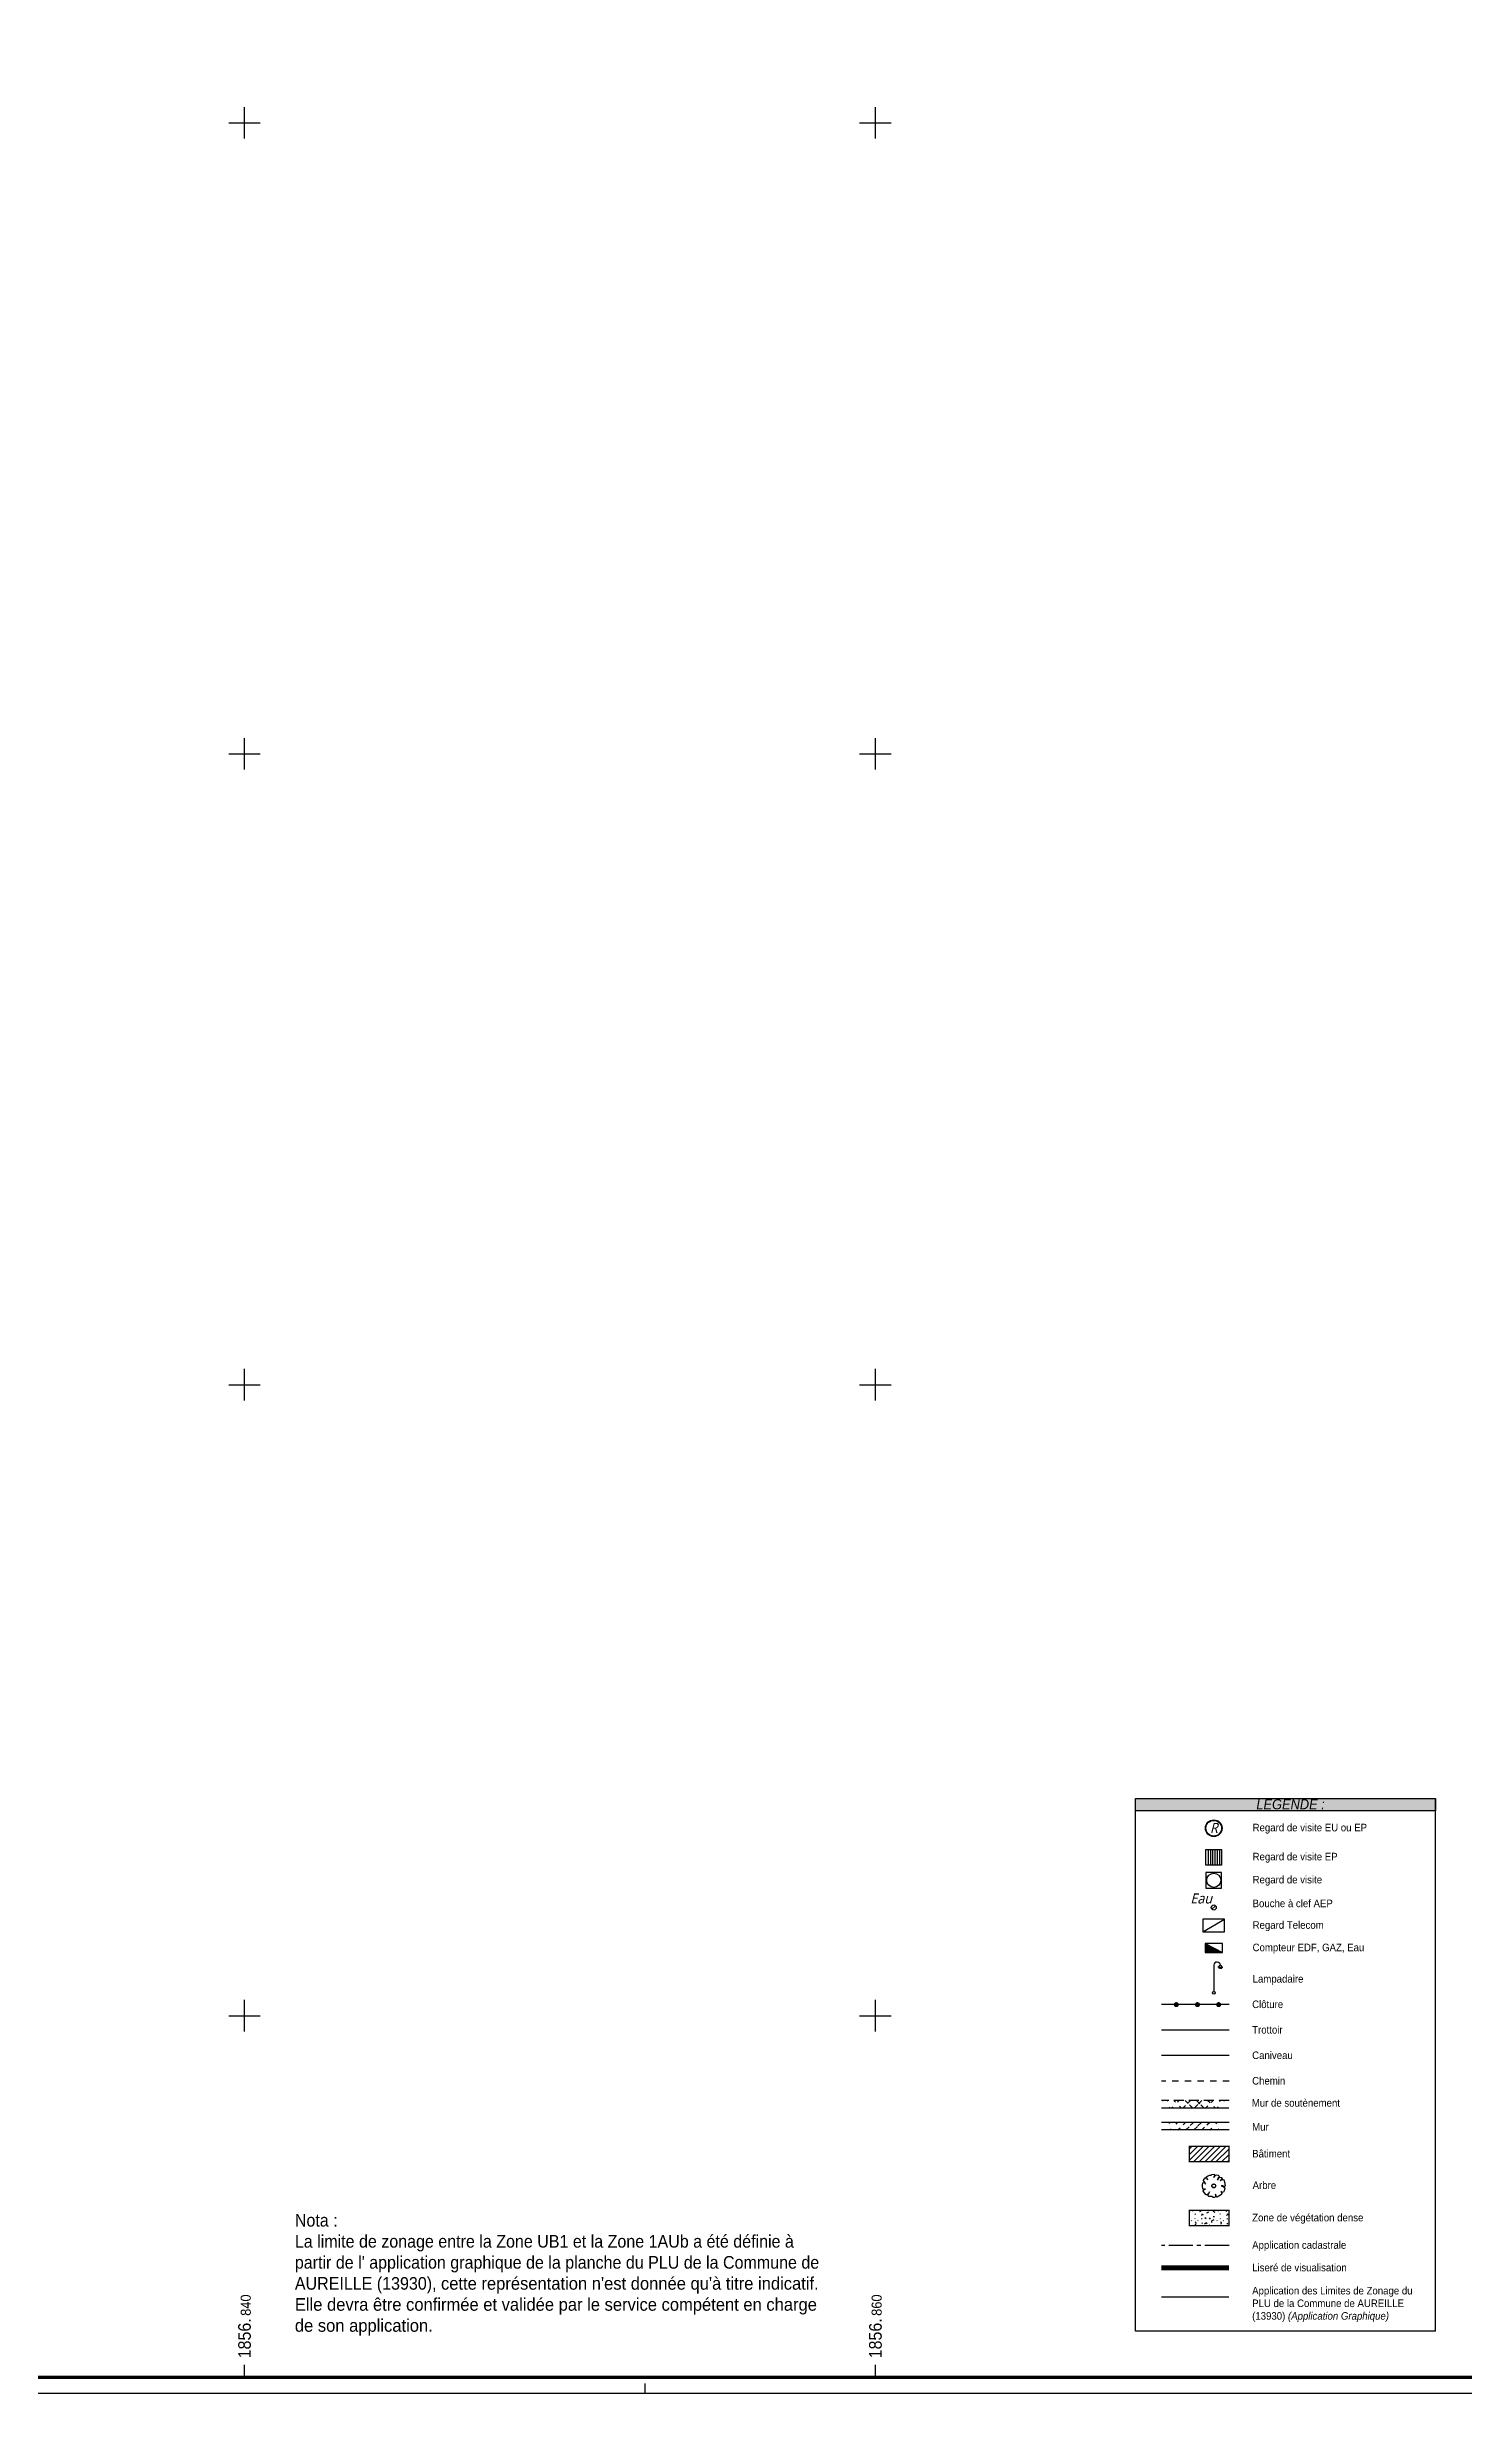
# Model space of a CAD drawing. Header units: millimetres. Extents: x 1856675 to 1856923, y 3169023 to 3169196.
# Drawn here: x 1856833.7 to 1856878.6, y 3169028 to 3169102.4 of the extents above; entities that cross this region are included whole.
import ezdxf

# ---------------------------------------------------------------- set-up
doc = ezdxf.new("R2010")
doc.units = ezdxf.units.MM
for name, pattern in [('AXES2', [28.575000000000003, 19.05, -3.175, 3.175, -3.175]), ('CACHE', [9.524999999999999, 6.35, -3.175]), ('Grille', [0.4, 0.2, -0.2]), ('INTERROMPU', [19.049999999999997, 12.7, -6.35])]:
    doc.linetypes.add(name, pattern=pattern)
for name, color, linetype in [('Caniveau', 24, 'Continuous'), ('Carroyage(2)', 7, 'Continuous'), ('Carroyage(2)_Croix', 7, 'Continuous'), ('Carroyage(2)_Textes', 7, 'Continuous'), ('Chemin', 45, 'CACHE'), ('Elements de Voirie', 251, 'Continuous'), ('Mise en Page', 7, 'Continuous'), ('Réseaux Sol', 151, 'Continuous'), ('Trottoirs', 28, 'Continuous'), ('Végétation', 102, 'Continuous')]:
    doc.layers.add(name, color=color, linetype=linetype)
doc.styles.get("Standard").update_dxf_attribs({"font": '', "width": 0.95, "height": 0.4})
doc.styles.get('Standard').set_extended_font_data('Titillium Web')

# ---------------------------------------------------------------- blocks, each defined once
blk = doc.blocks.new('SPE40')
at = {"layer": 'Réseaux Sol'}
for radius in [0.33, 0.31]:
    blk.add_circle((0, 0), radius, dxfattribs=at)
at = {"layer": 'Réseaux Sol', "insert": (-0.149550605887498, 0.2118715136682567), "char_height": 0.4, "attachment_point": 1}
blk.add_mtext_dynamic_manual_height_columns('{\\fTrebuchet MS|b0|i1|c0|p34;R}', width=0.4, gutter_width=12.5, heights=[0], dxfattribs=at)
blk = doc.blocks.new('SPE52')
at = {"layer": 'Réseaux Sol', "flags": 128}
blk.add_lwpolyline([(0, 0), (1, 0), (1, 1), (0, 1), (0, 0)], dxfattribs=at)
at = {"layer": 'Réseaux Sol'}
blk.add_circle((0.5, 0.5), 0.45, dxfattribs=at)
blk = doc.blocks.new('SPE53')
at = {"layer": 'Réseaux Sol'}
h = blk.add_hatch(color=256, dxfattribs=at)
h.dxf.hatch_style = 1
h.paths.add_polyline_path([(1, 0), (0, 1), (0, 0)])
at = {"layer": 'Réseaux Sol', "flags": 128}
blk.add_lwpolyline([(0, 0), (1, 0), (1, 1), (0, 1)], close=True, dxfattribs=at)
blk.add_lwpolyline([(0, 1), (1, 0)], dxfattribs=at)
blk = doc.blocks.new('SPE81')
at = {"layer": 'Elements de Voirie'}
blk.add_line((0, 3.149999999674037), (0, 0.1499999999068677), dxfattribs=at)
at = {"layer": 'Elements de Voirie', "flags": 128}
for points in [[(0.6213846570286989, 2.962441219006905), (0.4597057388392329, 2.895471618343009)], [(0.6484812509443145, 2.92188830040422), (0.5247375642366592, 2.798144613696564)], [(0.6890341695469999, 2.894791706488604), (0.6220645688831041, 2.733112788299138)], [(0.7368695985926195, 2.885276648052525), (0.7368695985926195, 2.710276648052513)], [(0.7841683114695854, 2.894570849752768), (0.8503865094973548, 2.732582732133125)], [(0.8244333639043191, 2.921071339889636), (0.9470226353407156, 2.796183908461586)], [(0.8521311938096972, 2.961905534068904), (1.013497427113577, 2.894185974491819)]]:
    blk.add_lwpolyline(points, dxfattribs=at)
at = {"layer": 'Elements de Voirie'}
for centre, radius in [((0.7368695985926195, 3.010276648052525), 0.125), ((0, 0), 0.15)]:
    blk.add_circle(centre, radius, dxfattribs=at)
blk.add_arc((0.3742565758883529, 3.110841067039019), 0.3762996234396415, 3.620813834123426, 174.0268053840567, dxfattribs=at)
blk = doc.blocks.new('GeoRond')
at = {"const_width": 0.499}
blk.add_lwpolyline([(-0.2504999999999882, 0, 1), (0.2504999999999882, 0, 1)], format="xyb", close=True, dxfattribs=at)
blk = doc.blocks.new('SPE30')
at = {"layer": 'Végétation'}
h = blk.add_hatch(color=34, dxfattribs=at)
h.dxf.hatch_style = 1
h.paths.add_polyline_path([(-0.28, 0, 1), (0.28, 0, 1)])
h.paths.add_polyline_path([(0.25, 0, -1), (-0.25, 0, -1)], flags=16)
at = {"layer": 'Végétation', "linetype": 'Continuous', "flags": 128}
for points in [[(1.521848160075024, 0.3590496969409287), (1.537148160161451, 0.2488996968604624), (1.598248160211369, 0.01284969691187143), (1.567748160101473, -0.08160030283033848), (1.491248160135001, -0.08160030283033848), (1.277148160152137, 0.01284969691187143), (1.017148160142824, 0.01284969691187143), (1.30774816009216, -0.08160030283033848), (1.506548159988597, -0.2075003026984632), (1.521848160075024, -0.2704503028653562), (1.460648160194978, -0.6796003030613065), (1.368948160205036, -0.8999253027141094), (1.185448160162196, -0.9314003027975559), (0.986648160032928, -0.7740253028459847), (1.139548160135746, -1.041550302878022), (1.093648160109296, -1.198950302787125), (0.4666481600143015, -1.560900303069502), (0.3137481601443142, -1.450750302989036), (0.2372481601778418, -1.167450302746147), (0.2525481600314379, -1.372050303034484), (0.2678481601178646, -1.545150302816182), (0.05374816013500094, -1.639575303066522), (-0.08385183988139033, -1.623850302770734), (-0.2520518398378044, -1.497950302902609), (-0.3896518398541957, -1.482200303114951), (-0.5731518398970366, -1.497950302902609), (-0.6955518398899585, -1.497950302902609), (-0.802551839966327, -1.387800302822143), (-0.7414518399164081, -1.136000303085893), (-0.5731518398970366, -0.8527003028430045), (-0.7567518400028348, -1.120250302832574), (-0.9249518399592489, -1.261900302954018), (-1.077851839829236, -1.23040030291304), (-1.322551839984953, -0.9314003027975559), (-1.475451839854941, -0.6953503028489649), (-1.414251839974895, -0.5694503029808402), (-1.307251839898527, -0.4907503030262887), (-1.169551839819178, -0.4435503031127155), (-1.2919518398121, -0.4592753029428422), (-1.398951839888468, -0.5065003028139472), (-1.506051839794964, -0.3963503027334809), (-1.582451839931309, -0.05010030278936028), (-1.628351839957759, 0.04429969703778625), (-1.567151839844882, 0.0915246969088912), (-1.52135183988139, 0.4062746972776949), (-1.444851839914918, 0.4849496972747147), (-1.307251839898527, 0.4219996971078217), (-1.154351839795709, 0.2488996968604624), (-1.184851839905605, 0.4062746972776949), (-1.337851839838549, 0.6108496971428394), (-1.414251839974895, 0.7682246970944107), (-1.368351839948446, 0.9413496972993016), (-1.215451839845628, 1.082974696997553), (-1.10845184000209, 1.224599697161466), (-1.016651839949191, 1.161649696994573), (-0.8943518397863954, 0.8468996970914304), (-0.9555518398992717, 1.098699697293341), (-0.970751839922741, 1.319049696903676), (-0.6037518398370594, 1.507899696938694), (-0.3591518399771303, 1.507899696938694), (-0.2826518400106579, 1.602299697231501), (0.06904815998859704, 1.61804969701916), (0.0996481601614505, 1.413449697196484), (-0.02265184000134468, 1.177399697247893), (0.3137481601443142, 1.555099696852267), (0.6195481601171196, 1.492149697151035), (0.8031481599900872, 1.287549696862698), (0.6348481602035463, 1.130199696868658), (0.5431481602136046, 0.7996996971778572), (0.6960481600835919, 1.082974696997553), (0.8336481600999832, 1.208874696865678), (1.063048160169274, 1.177399697247893), (1.200648160185665, 1.020024697296321), (1.063048160169274, 0.9255996970459819), (0.8948481602128595, 0.6895496970973909), (1.093648160109296, 0.8783996971324086), (1.246548160212114, 0.9098496972583234), (1.384248160058632, 0.8311746972613037)], [(0.8336481600999832, 1.208874696865678), (0.8336481600999832, 1.208874696865678)], [(0.8336481600999832, 1.208874696865678), (0.8336481600999832, 1.208874696865678)]]:
    blk.add_lwpolyline(points, close=True, dxfattribs=at)
at = {"layer": 'Végétation', "color": 34}
blk.add_circle((0, 0), 0.28, dxfattribs=at)
at = {"layer": 'Végétation', "color": 34, "linetype": 'Continuous'}
blk.add_circle((0, 0), 0.25, dxfattribs=at)
blk = doc.blocks.new('SPE32')
at = {"xscale": 0.4420946478342406, "yscale": 0.4420946478342406, "zscale": 0.4420946478342406}
blk.add_blockref('SPE30', (0, 0), dxfattribs=at)

msp = doc.modelspace()

# ---------------------------------------------------------------- hatches: boundary and pattern name
at = {"layer": 'Mise en Page', "true_color": 0x575756}
msp.add_hatch(color=251, dxfattribs=at).paths.add_polyline_path([(1856868.240762152, 3169046.8902739), (1856877.760533058, 3169046.8902739), (1856877.760533058, 3169046.4902739), (1856868.240762152, 3169046.4902739)])
at = {"layer": 'Mise en Page'}
h = msp.add_hatch(dxfattribs=at)
h.set_pattern_fill('ANSI37', color=256, scale=0.08000000000000002)
h.set_pattern_definition([(44.99999999999999, (1855951.225278706, 3165026.467772176), (-0.179605122421383, 0.1796051224213831), []), (135, (1855951.225278706, 3165026.467772176), (-0.1796051224213831, -0.179605122421383), [])])
edge = h.paths.add_edge_path()
edge.add_line((1856871.210227983, 3169037.073756126), (1856869.069637073, 3169037.073756126))
edge.add_line((1856871.210227983, 3169037.313756126), (1856869.069637073, 3169037.313756126))
h = msp.add_hatch(dxfattribs=at)
h.set_pattern_fill('ANSI31', color=256, scale=0.05600000000000001)
h.set_pattern_definition([(44.99999999999999, (1855951.225278706, 3165026.467772176), (-0.1257235856949681, 0.1257235856949682), [])])
edge = h.paths.add_edge_path()
edge.add_line((1856871.210227983, 3169036.378386247), (1856869.069637073, 3169036.378386247))
edge.add_line((1856871.210227983, 3169036.618386248), (1856869.069637073, 3169036.618386248))
at = {"layer": 'Mise en Page', "ltscale": 0.05}
h = msp.add_hatch(dxfattribs=at)
h.set_pattern_fill('ANSI31', color=5, scale=0.04000000000000001)
h.set_pattern_definition([(44.99999999999999, (1856939.584286162, 3168839.420181051), (-0.08980256121069152, 0.08980256121069155), [])])
h.paths.add_polyline_path([(1856871.210227983, 3169035.37142513), (1856871.210227983, 3169035.858864977), (1856869.955037972, 3169035.858864977), (1856869.955037972, 3169035.37142513)])
at = {"layer": 'Mise en Page'}
h = msp.add_hatch(dxfattribs=at)
h.set_pattern_fill('HAIE', color=102, scale=0.8)
h.set_pattern_definition([(109.2900462199999, (1855951.786126706, 3165024.236590785), (-4.800000000300447, 13.600000000241), [0.04827119999999995, -16.90342487999997]), (161.565051177, (1855951.571838706, 3165024.963618065), (-0.8000000000004098, 1.088595880105459e-12), [0.05050399999999983, -2.479318128135992]), (106.927513064, (1855951.523918706, 3165024.979618066), (-3.199999999971936, 10.40000000000366), [0.05476800000000002, -19.17853644824001]), (111.250505507, (1855951.574094706, 3165024.233618065), (-1.599999999991713, 4.000000000006437), [0.06919600000000001, -15.38137033264]), (28.44292862439999, (1855951.466958706, 3165024.699298066), (8.799999999962427, 4.799999999986971), [0.06220799999999999, -21.77354250232]), (83.65980825410001, (1855951.460078706, 3165024.637778066), (-2.266742349377182e-13, 0.8000000000003166), [0.06190399999999999, -7.182404110512]), (28.07248693590001, (1855951.893318706, 3165024.997818065), (10.40000000002861, 5.600000000026281), [0.03873360000000001, -13.5612664]), (69.44395478040002, (1855951.927518706, 3165024.270770065), (0.8000000000020471, 2.400000000003085), [0.03895999999999988, -6.796242996255978]), (122.905242923, (1855951.938878706, 3165024.307250065), (-1.600000000000085, 2.39999999999898), [0.04611999999999999, -16.15264538504]), (135, (1855951.977638706, 3165024.377898065), (-0.800000000000512, 8.881784197001253e-17), [0.0290216, -1.102349249896]), (156.250505507, (1855952.020958706, 3165024.872498065), (-12.79999999996767, 5.600000000021275), [0.06229600000000002, -21.78810445400001]), (44.99999999999999, (1855951.932062706, 3165024.865634066), (8.881784197001253e-17, 0.800000000000512), [0.0451376, -1.086233249896]), (48.3664606634, (1855951.938878706, 3165024.751698066), (5.600000000014666, 6.400000000009792), [0.027424, -9.60585166304]), (34.6951535312, (1855951.943438706, 3165024.610418065), (7.999999999970455, 5.599999999972535), [0.03603999999999987, -12.61307064063997]), (128.290163192, (1855951.665278706, 3165025.004658065), (-3.199999999981437, 4.000000000011559), [0.03689600000000001, -19.32905349904]), (72.2553283749, (1855951.747358706, 3165024.562498066), (5.600000000010376, 17.59999999998695), [0.05982399999999983, -20.93922359743993]), (115.346175942, (1855951.765598706, 3165024.619458065), (-0.8000000000027812, 1.600000000002076), [0.04793600000000001, -16.77110083328]), (115.016893478, (1855951.868318706, 3165024.446338065), (-0.799999999996634, 1.600000000000204), [0.070368, -13.17198828576]), (41.18592516569999, (1855951.849998706, 3165024.430338066), (0.8000000000028855, 0.800000000002315), [0.024216, -8.479900650160001]), (63.4349488229, (1855951.820350706, 3165024.345970065), (3.073541421372283e-13, 0.8000000000000753), [0.0152904, -1.773563982]), (131.185925166, (1855951.615118706, 3165024.375618065), (-0.8000000000065036, 0.7999999999986969), [0.04845600000000001, -8.45566065016]), (159.44395478, (1855951.660726706, 3165024.457642065), (-2.399999999997499, 0.8000000000188024), [0.0389616, -6.796241396256]), (19.7988763545, (1855951.523918706, 3165024.539698065), (8.799999999966056, 3.199999999983408), [0.026712, -21.22981640896]), (116.565051177, (1855951.628822706, 3165024.692426065), (-0.7999999999989863, 0.8000000000011641), [0.0152904, -1.773563982]), (44.99999999999999, (1855951.722262706, 3165024.760794065), (8.881784197001253e-17, 0.800000000000512), [0.019348, -1.112022849896]), (56.30993247399999, (1855951.818030706, 3165024.696970066), (0.7999999999999016, 1.599999999999279), [0.0164632, -2.867977820368]), (131.185925166, (1855951.740558706, 3165024.899858065), (-0.8000000000065036, 0.7999999999986969), [0.02424800000000001, -8.47986865016]), (0, (1855951.505278706, 3165024.833618065), (0, 0.8), [0.04000000000000001, -0.76]), (146.309932474, (1855951.266262706, 3165024.318658066), (-1.599999999999279, 0.7999999999999016), [0.04925600000000001, -2.835185020368]), (143.130102354, (1855951.314158706, 3165024.598962065), (-2.399999999995645, 1.600000000006534), [0.0569792, -3.9430208]), (36.3843518158, (1855951.225278706, 3165024.601266066), (3.199999999999559, 2.399999999996559), [0.05377360000000001, -18.82690435392]), (136.73570459, (1855951.268553106, 3165024.767602066), (-12.8000000001315, 11.99999999967292), [0.05326079999999983, -18.62292724799994]), (25.70995378079999, (1855951.300478706, 3165024.952258065), (1.599999999999365, 0.7999999999993039), [0.07340800000000001, -23.899910502]), (127.405356631, (1855951.361998706, 3165024.359618065), (-7.999999999920243, 10.40000000004972), [0.0488, -17.0719476472]), (44.99999999999999, (1855951.368854706, 3165024.241133266), (8.881784197001253e-17, 0.800000000000512), [0.0225688, -1.108802049896]), (153.434948823, (1855951.396230706, 3165024.546554065), (-0.8000000000000752, -1.088817924710384e-12), [0.02034799999999994, -1.768506381999995]), (167.471192291, (1855951.423598706, 3165024.345938066), (-4.000000000003292, 0.7999999999899545), [0.063104, -7.312531565832]), (44.99999999999999, (1855951.385278706, 3165024.753618065), (8.881784197001253e-17, 0.800000000000512), [0.0565688, -1.074802049896])])
h.paths.add_polyline_path([(1856871.210227983, 3169033.345751578), (1856871.210227983, 3169033.833191425), (1856869.955037972, 3169033.833191425), (1856869.955037972, 3169033.345751578)])

# ---------------------------------------------------------------- linework, layer by layer
at = {"layer": 'Caniveau', "linetype": 'Continuous', "flags": 128}
msp.add_lwpolyline([(1856871.210227983, 3169038.736039927), (1856869.069637073, 3169038.736039927)], dxfattribs=at)
at = {"layer": 'Carroyage(2)'}
for p, q in [((1856840, 3169028.539133368), (1856840, 3169028.939133368)), ((1856852.702037868, 3169028.039133368), (1856852.702037868, 3169028.339133367)), ((1856860, 3169028.539133368), (1856860, 3169028.939133368))]:
    msp.add_line(p, q, dxfattribs=at)
msp.add_lwpolyline([(1856684.702037868, 3169028.039133368), (1856922.302037868, 3169028.039133368), (1856922.302037868, 3169196.039133368), (1856684.702037868, 3169196.039133368)], close=True, dxfattribs=at)
at = {"layer": 'Carroyage(2)', "const_width": 0.1}
msp.add_lwpolyline([(1856921.802037868, 3169087.439133368), (1856921.802037868, 3169195.539133368), (1856685.202037868, 3169195.539133368), (1856685.202037868, 3169028.539133368), (1856880.302037868, 3169028.539133368)], dxfattribs=at)
at = {"layer": 'Carroyage(2)_Croix'}
for p, q in [((1856840, 3169099.5), (1856840, 3169100.5)), ((1856860, 3169099.5), (1856860, 3169100.5)), ((1856839.5, 3169100), (1856840.5, 3169100)), ((1856859.5, 3169100), (1856860.5, 3169100)), ((1856840, 3169079.5), (1856840, 3169080.5)), ((1856860, 3169079.5), (1856860, 3169080.5)), ((1856839.5, 3169080), (1856840.5, 3169080)), ((1856859.5, 3169080), (1856860.5, 3169080)), ((1856840, 3169059.5), (1856840, 3169060.5)), ((1856860, 3169059.5), (1856860, 3169060.5)), ((1856839.5, 3169060), (1856840.5, 3169060)), ((1856859.5, 3169060), (1856860.5, 3169060)), ((1856840, 3169039.5), (1856840, 3169040.5)), ((1856860, 3169039.5), (1856860, 3169040.5)), ((1856839.5, 3169040), (1856840.5, 3169040)), ((1856859.5, 3169040), (1856860.5, 3169040))]:
    msp.add_line(p, q, dxfattribs=at)
at = {"layer": 'Chemin', "linetype": 'Grille', "flags": 128}
msp.add_lwpolyline([(1856871.210227983, 3169037.928294201), (1856869.069637073, 3169037.928294201)], dxfattribs=at)
at = {"layer": 'Mise en Page', "color": 151}
for p, q in [((1856870.976583057, 3169044.774108562), (1856870.477205202, 3169044.774108562)), ((1856870.548544896, 3169045.273486416), (1856870.548544896, 3169044.774108562)), ((1856870.619884589, 3169045.273486416), (1856870.619884589, 3169044.774108562)), ((1856870.691224283, 3169045.273486416), (1856870.691224283, 3169044.774108562)), ((1856870.762563976, 3169045.273486416), (1856870.762563976, 3169044.774108562)), ((1856870.83390367, 3169045.273486416), (1856870.83390367, 3169044.774108562)), ((1856870.905243363, 3169045.273486416), (1856870.905243363, 3169044.774108562)), ((1856870.976583057, 3169045.273486416), (1856870.976583057, 3169044.774108562)), ((1856870.670325587, 3169043.374255231, -79.0352302482587), (1856870.783462672, 3169043.487392316, -79.0352302482587)), ((1856871.072248939, 3169043.062849115), (1856870.38153932, 3169043.062849115)), ((1856870.38153932, 3169043.062849115), (1856870.38153932, 3169042.662849115)), ((1856870.38153932, 3169042.662849115), (1856871.072248939, 3169043.062849115)), ((1856870.38153932, 3169042.662849115), (1856871.072248939, 3169042.662849115)), ((1856871.072248939, 3169042.662849115), (1856871.072248939, 3169043.062849115))]:
    msp.add_line(p, q, dxfattribs=at)
at = {"layer": 'Mise en Page'}
msp.add_lwpolyline([(1856868.240762152, 3169046.8902739), (1856877.760533058, 3169046.8902739), (1856877.760533058, 3169046.4902739), (1856868.240762152, 3169046.4902739)], close=True, dxfattribs=at)
at = {"layer": 'Mise en Page', "flags": 128}
for points in [[(1856868.240762152, 3169030.005690581), (1856868.240762152, 3169046.8902739)], [(1856877.760533058, 3169030.005690581), (1856877.760533058, 3169046.8902739)], [(1856877.760533058, 3169030.005690581), (1856868.240762152, 3169030.005690581)]]:
    msp.add_lwpolyline(points, dxfattribs=at)
at = {"layer": 'Mise en Page', "color": 151, "flags": 128}
msp.add_lwpolyline([(1856870.477205202, 3169044.774108562), (1856870.477205202, 3169045.273486416), (1856870.976583057, 3169045.273486416)], dxfattribs=at)
at = {"layer": 'Mise en Page', "ltscale": 0.04, "flags": 128}
msp.add_lwpolyline([(1856871.210227983, 3169040.351531378), (1856869.069637073, 3169040.351531378)], dxfattribs=at)
at = {"layer": 'Mise en Page', "linetype": 'CACHE', "ltscale": 0.05, "flags": 128}
msp.add_lwpolyline([(1856871.210227983, 3169037.313756126), (1856869.069637073, 3169037.313756126)], dxfattribs=at)
at = {"layer": 'Mise en Page', "ltscale": 0.75, "const_width": 0.04000000000000001, "flags": 128}
msp.add_lwpolyline([(1856871.210227983, 3169037.073756126), (1856869.069637073, 3169037.073756126)], dxfattribs=at)
at = {"layer": 'Mise en Page', "ltscale": 0.75, "flags": 128}
for points in [[(1856871.210227983, 3169036.618386248), (1856869.069637073, 3169036.618386248)], [(1856871.210227983, 3169036.378386247), (1856869.069637073, 3169036.378386247)]]:
    msp.add_lwpolyline(points, dxfattribs=at)
at = {"layer": 'Mise en Page', "ltscale": 0.75, "const_width": 0.04000000000000001, "flags": 128}
msp.add_lwpolyline([(1856871.210227983, 3169035.858864977), (1856869.955037972, 3169035.858864977), (1856869.955037972, 3169035.37142513), (1856871.210227983, 3169035.37142513)], close=True, dxfattribs=at)
at = {"layer": 'Mise en Page', "color": 102, "linetype": 'Grille', "const_width": 0.04000000000000001, "flags": 128}
msp.add_lwpolyline([(1856871.210227983, 3169033.833191425), (1856869.955037972, 3169033.833191425), (1856869.955037972, 3169033.345751578), (1856871.210227983, 3169033.345751578)], close=True, dxfattribs=at)
at = {"layer": 'Mise en Page', "color": 1, "linetype": 'AXES2', "ltscale": 0.04, "flags": 128}
msp.add_lwpolyline([(1856871.210227983, 3169032.722189499), (1856869.069637073, 3169032.722189499)], dxfattribs=at)
at = {"layer": 'Mise en Page', "color": 11, "linetype": 'Continuous', "ltscale": 0.04, "const_width": 0.16, "flags": 128}
msp.add_lwpolyline([(1856871.210227983, 3169032.00758857), (1856869.069637073, 3169032.00758857)], dxfattribs=at)
at = {"layer": 'Mise en Page', "color": 30, "linetype": 'INTERROMPU', "ltscale": 0.05, "const_width": 0.04000000000000001, "flags": 128}
msp.add_lwpolyline([(1856869.069637072, 3169031.085773699), (1856871.210227983, 3169031.085773699)], dxfattribs=at)
at = {"layer": 'Mise en Page', "color": 151}
msp.add_circle((1856870.72689413, 3169043.430823774, -79.0352302482587), 0.08000000000000002, dxfattribs=at)
at = {"layer": 'Trottoirs', "ltscale": 0.04, "flags": 128}
msp.add_lwpolyline([(1856871.210227983, 3169039.543785653), (1856869.069637073, 3169039.543785653)], dxfattribs=at)

# ---------------------------------------------------------------- block references
at = {"layer": 'Mise en Page', "color": 7, "zscale": 0.8}
for name, p, xscale, yscale in [('SPE40', (1856870.72689413, 3169045.944594228, -79.0352302482587), 0.8, 0.8), ('SPE53', (1856870.455030392, 3169042.002796426), 0.5437274755654021, 0.288)]:
    msp.add_blockref(name, p, dxfattribs=dict(at, xscale=xscale, yscale=yscale))
at = {"layer": 'Mise en Page'}
for name, p, xscale, yscale, zscale in [('SPE52', (1856870.477205202, 3169044.044811389), 0.4993778542403781, 0.4993778542403781, 0.4993778542403781), ('SPE81', (1856870.72689413, 3169040.72388085), 0.28, 0.28, 0.8), ('SPE32', (1856870.72689413, 3169034.607579197, -79.0352302482587), 0.5134944778751519, 0.5134944778751519, 0.8)]:
    msp.add_blockref(name, p, dxfattribs=dict(at, xscale=xscale, yscale=yscale, zscale=zscale))
at = {"layer": 'Mise en Page', "ltscale": 0.04, "xscale": 0.16, "yscale": 0.16, "zscale": 0.16, "rotation": 180}
for p in [(1856869.53906522, 3169040.351531378), (1856870.210227983, 3169040.351531378), (1856870.881390746, 3169040.351531378)]:
    msp.add_blockref('GeoRond', p, dxfattribs=at)

# ---------------------------------------------------------------- texts
at = {"layer": 'Carroyage(2)_Textes', "width": 0.95}
for s, height, p in [('840', 0.3200000000000001, (1856840.2, 3169030.487803888)), ('860', 0.3200000000000001, (1856860.2, 3169030.487803888)), ('1856.', 0.4, (1856840.2, 3169029.139133368)), ('1856.', 0.4, (1856860.2, 3169029.139133368))]:
    msp.add_text(s, height=height, rotation=90, dxfattribs=at).set_placement(p)
at = {"layer": 'Mise en Page', "attachment_point": 1}
for s, width, insert, char_height in [('\\pi3.8366;{\\fTitillium Web|b0|i1|c0|p2;LEGENDE :}', 9.485285131649789, (1856868.240762152, 3169046.863344723), 0.3200000000000001), ('Regard de visite EU ou EP', 6.827704365213094, (1856871.958353449, 3169046.085560137), 0.24), ('Regard de visite EP', 6.827704365213094, (1856871.958353449, 3169045.163774936), 0.24), ('Regard de visite', 6.827704365213094, (1856871.958353449, 3169044.434477763), 0.24), ('Bouche à clef AEP', 6.827704365213094, (1856871.958353449, 3169043.680676664), 0.24), ('Regard Telecom', 7.588548435292296, (1856871.958353449, 3169042.995362558), 0.24), ('Compteur EDF, GAZ, Eau ', 7.588548435292296, (1856871.958353449, 3169042.284011116), 0.24), ('Lampadaire', 7.588548435292296, (1856871.958353449, 3169041.290560227), 0.24), ('Clôture ', 9.889006863018267, (1856871.943726314, 3169040.482054508), 0.24), ('Trottoir ', 9.889006863018267, (1856871.943726314, 3169039.674308782), 0.24), ('Caniveau', 9.889006863018267, (1856871.943726314, 3169038.866563056), 0.24), ('Chemin', 9.889006863018267, (1856871.943726314, 3169038.05881733), 0.24), ('Mur de soutènement', 9.889006863018267, (1856871.931493594, 3169037.357813235), 0.24), ('Mur', 9.889006863018267, (1856871.943726314, 3169036.59725865), 0.24), ('Bâtiment ', 9.889006863018267, (1856871.943726314, 3169035.747631397), 0.24), ('Arbre', 6.827704365213094, (1856871.958353449, 3169034.748545107), 0.24), ('Zone de végétation dense', 9.889006863018267, (1856871.943726314, 3169033.721957844), 0.24), ('Application cadastrale', 9.889006863018267, (1856871.943726314, 3169032.852712628), 0.24), ('Liseré de visualisation', 9.889006863018267, (1856871.943726314, 3169032.138111698), 0.24)]:
    msp.add_mtext_dynamic_manual_height_columns(s, width=width, gutter_width=2, heights=[0], dxfattribs=dict(at, insert=insert, char_height=char_height))
at = {"layer": 'Mise en Page', "color": 151, "insert": (1856869.985421729, 3169043.878203026, -79.0352302482587), "char_height": 0.3200000000000001, "attachment_point": 1}
msp.add_mtext_dynamic_manual_height_columns('{\\fTrebuchet MS|b0|i1|c0|p34;Eau}', width=0.9028743742719616, gutter_width=2, heights=[0], dxfattribs=at)
at = {"layer": 'Mise en Page', "insert": (1856841.596950398, 3169033.716477063), "char_height": 0.4, "width": 17.06205637360121, "attachment_point": 1}
msp.add_mtext("Nota :\\PLa limite de zonage entre la Zone UB1 et la Zone 1AUb a été définie à partir de l' application graphique de la planche du PLU de la Commune de AUREILLE (13930), {\\W0.98;cette représentation n'est donnée qu'à titre indicatif. Elle devra être confirmée et validée par le service compétent en charge de son application.\\P\\H1.2x;\\W0.95; }", dxfattribs=at)
at = {"layer": 'Mise en Page', "insert": (1856871.943726314, 3169031.405650365), "char_height": 0.24, "width": 5.181931562031037, "attachment_point": 1, "rotation": 4.658665388090778e-09}
msp.add_mtext('Application des Limites de Zonage du \\PPLU de la Commune de AUREILLE (13930) {\\fTitillium Web|b0|i1|c0|p2;(Application Graphique)}', dxfattribs=at)

doc.saveas('drawing.dxf')
